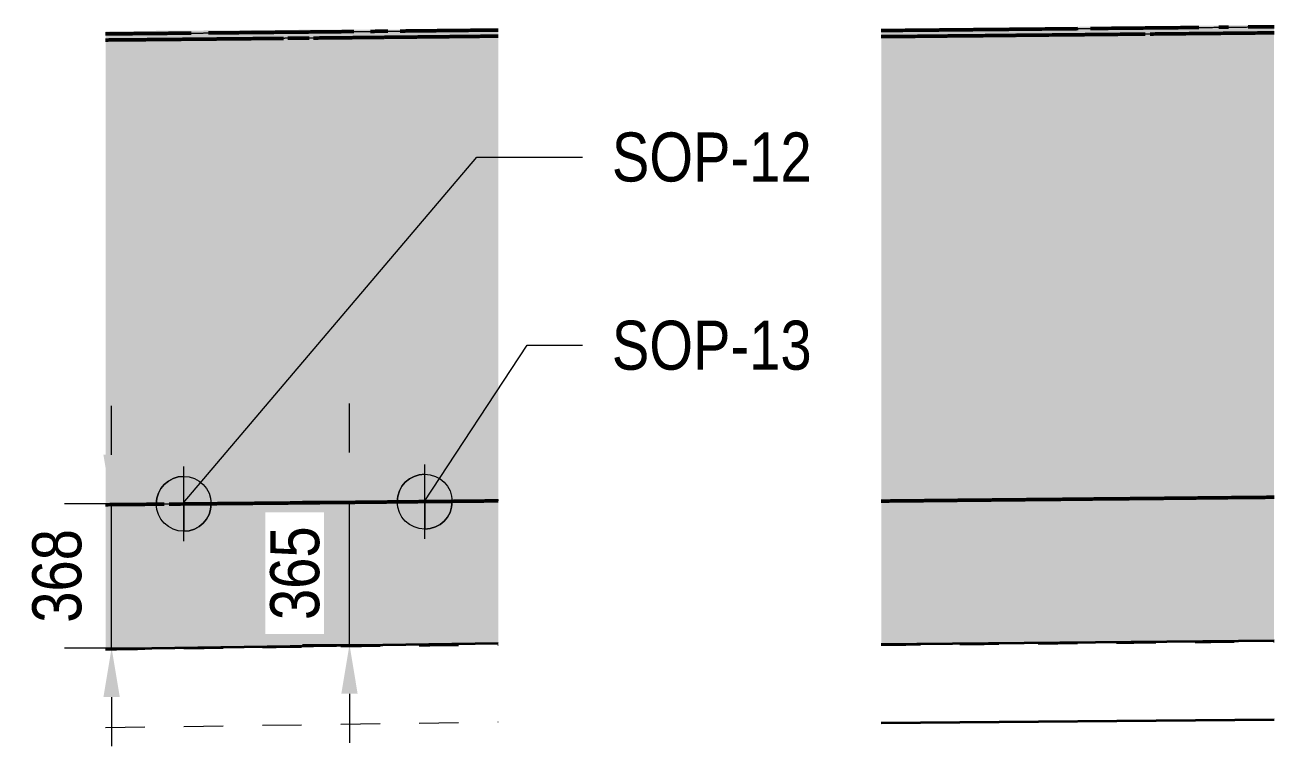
# Model space of a CAD drawing. Header units: metres. Extents: x 0 to 258, y 3 to 25.
# Drawn here: x 34.713 to 37.898, y 21.409 to 23.248 of the extents above; entities that cross this region are included whole.
import ezdxf

# ---------------------------------------------------------------- set-up
doc = ezdxf.new("R2010")
doc.units = ezdxf.units.M
doc.linetypes.add('JacobsDash', pattern=[0.0045, 0.003, -0.0015])
doc.layers.get('Defpoints').update_dxf_attribs({"color": 41})
for name, color, linetype, lineweight in [('A-ANNO-DIMS', 7, 'Continuous', 9), ('A-ANNO-NOTE', 7, 'Continuous', 9), ('A-FLOR', 7, 'Continuous', 50), ('A-FLOR-HDLN', 7, 'JacobsDash', 18), ('G-ANNO-TEXT', 7, 'Continuous', 9)]:
    doc.layers.add(name, color=color, linetype=linetype, lineweight=lineweight)
doc.styles.add('Arial Narrow_2', font='ARIALN.TTF', dxfattribs={"height": 0.125})
doc.dimstyles.new('Dimension_Standard_O__mm_', dxfattribs={"dimscale": 0.3048, "dimtxt": 0.127929, "dimasz": 0.410105, "dimexe": 0.393701, "dimexo": 0.246063, "dimgap": 0.246063, "dimtad": 1, "dimdec": 0, "dimlfac": 1000, "dimzin": 0, "dimdsep": 46, "dimtxsty": 'Arial Narrow_2', "dimsah": 1, "dimcen": 0.09, "dimaunit": 1, "dimadec": 4, "dimazin": 0, "dimtfac": 1, "dimtdec": 4, "dimtix": 1, "dimtmove": 0, "dimatfit": 3, "dimfxl": 1, "dimtvp": 1, "dimtfill": 1, "dimtolj": 1, "dimtzin": 0, "dimlwd": 18, "dimlwe": 18, "dimarcsym": 2})

# ---------------------------------------------------------------- blocks, each defined once
blk = doc.blocks.new('CS_SYMB_SETOUT POINT - 5mm-2022283-Section 161')
at = {"layer": 'A-ANNO-NOTE'}
h = blk.add_hatch(color=256, dxfattribs=at)
edge = h.paths.add_edge_path()
edge.add_line((-97.2259, 22.0968), (-97.2259, 22.0268))
edge.add_line((-97.2259, 22.0268), (-97.2959, 22.0268))
edge.add_arc((-97.2259, 22.0268), 0.07, 90, 180, ccw=False)
h = blk.add_hatch(color=256, dxfattribs=at)
edge = h.paths.add_edge_path()
edge.add_line((-97.2259, 21.9568), (-97.2259, 22.0268))
edge.add_line((-97.2259, 22.0268), (-97.1559, 22.0268))
edge.add_arc((-97.2259, 22.0268), 0.07, 270, 360, ccw=False)
for p, q in [((-97.2259, 21.9318), (-97.2259, 22.1218)), ((-97.2259, 22.0268), (-97.2259, 22.0968)), ((-97.3209, 22.0268), (-97.1309, 22.0268)), ((-97.2959, 22.0268), (-97.2259, 22.0268)), ((-97.1559, 22.0268), (-97.2259, 22.0268)), ((-97.2259, 22.0268), (-97.2259, 21.9568))]:
    blk.add_line(p, q, dxfattribs=at)
blk.add_circle((-97.2259, 22.0268), 0.07, dxfattribs=at)
for start, end in [(90, 180), (270, 360)]:
    blk.add_arc((-97.2259, 22.0268), 0.07, start, end, dxfattribs=at)
blk = doc.blocks.new('DIMBLOCK13-Section 161')
at = {"layer": 'A-ANNO-DIMS', "color": 0, "lineweight": 18, "transparency": 16777216}
for p, q in [((34.9342, 22.1518), (34.9342, 22.2768)), ((34.948, 22.0268), (34.8142, 22.0268)), ((34.9342, 21.659), (34.9342, 22.0268)), ((35.018, 21.659), (34.8142, 21.659)), ((34.9342, 21.534), (34.9342, 21.409))]:
    blk.add_line(p, q, dxfattribs=at)
at = {"layer": 'A-ANNO-DIMS', "color": 0, "transparency": 16777216}
for points in [[(34.9133, 22.1518), (34.955, 22.1518), (34.9342, 22.0268)], [(34.9133, 21.534), (34.955, 21.534), (34.9342, 21.659)]]:
    blk.add_solid(points, dxfattribs=at)
at = {"layer": 'Defpoints', "color": 0, "transparency": 16777216}
for p in [(34.9342, 22.0268), (35.023, 22.0268), (35.093, 21.659)]:
    blk.add_point(p, dxfattribs=at)
at = {"layer": 'A-ANNO-DIMS', "color": 0, "lineweight": 18, "transparency": 16777216, "insert": (34.7953, 21.8429), "char_height": 0.125, "width": 0.285099, "attachment_point": 5, "rotation": 90, "style": 'Arial Narrow_2', "bg_fill": 3, "box_fill_scale": 1.1, "bg_fill_color": 256, "bg_fill_true_color": 13158600, "bg_fill_transparency": 0}
blk.add_mtext('\\A1;368', dxfattribs=at)
blk = doc.blocks.new('DIMBLOCK14-Section 161')
at = {"layer": 'A-ANNO-DIMS', "color": 0, "lineweight": 18, "transparency": 16777216}
for p, q in [((35.5406, 22.1573), (35.5406, 22.2823)), ((35.5624, 22.0323), (35.4206, 22.0323)), ((35.5406, 21.6674), (35.5406, 22.0323)), ((35.6324, 21.6674), (35.4206, 21.6674)), ((35.5406, 21.5424), (35.5406, 21.4174))]:
    blk.add_line(p, q, dxfattribs=at)
at = {"layer": 'A-ANNO-DIMS', "color": 0, "transparency": 16777216}
for points in [[(35.5198, 22.1573), (35.5614, 22.1573), (35.5406, 22.0323)], [(35.5198, 21.5424), (35.5614, 21.5424), (35.5406, 21.6674)]]:
    blk.add_solid(points, dxfattribs=at)
at = {"layer": 'Defpoints', "color": 0, "transparency": 16777216}
for p in [(35.5406, 22.0323), (35.6374, 22.0323), (35.7074, 21.6674)]:
    blk.add_point(p, dxfattribs=at)
at = {"layer": 'A-ANNO-DIMS', "color": 0, "lineweight": 18, "transparency": 16777216, "insert": (35.4018, 21.8498), "char_height": 0.125, "width": 0.285099, "attachment_point": 5, "rotation": 90, "style": 'Arial Narrow_2', "bg_fill": 3, "box_fill_scale": 1.1, "bg_fill_color": 256, "bg_fill_true_color": 13158600, "bg_fill_transparency": 0}
blk.add_mtext('\\A1;365', dxfattribs=at)

msp = doc.modelspace()

# ---------------------------------------------------------------- hatches: boundary and pattern name
at = {"layer": 'A-FLOR', "lineweight": 5, "true_color": 0xc0c0c0}
h = msp.add_hatch(color=9, dxfattribs=at)
h.paths.add_polyline_path([(37.6813, 23.2416), (37.7069, 23.2421), (37.7171, 23.2465), (37.7165, 23.2465), (37.6921, 23.2462), (37.6819, 23.2418)])
h.paths.add_polyline_path([(37.6813, 23.2416), (37.6921, 23.2462), (37.6817, 23.2461), (37.6671, 23.246)])
h.paths.add_polyline_path([(36.8963, 23.2339), (37.6813, 23.2416), (37.6671, 23.246), (37.6642, 23.246), (36.8963, 23.2385), (36.8963, 23.2364)])
h.paths.add_polyline_path([(37.8317, 23.243), (37.8976, 23.2438), (37.8976, 23.2482), (37.818, 23.2473), (37.8309, 23.2433)])
h.paths.add_polyline_path([(37.7815, 23.2426), (37.8309, 23.2433), (37.8173, 23.2474), (37.8172, 23.2474), (37.7923, 23.2471), (37.7819, 23.2427)])
h.paths.add_polyline_path([(37.7815, 23.2426), (37.7923, 23.2472), (37.7856, 23.2471), (37.7674, 23.2469), (37.7724, 23.2454)])
h.paths.add_polyline_path([(37.7565, 23.2423), (37.7807, 23.2428), (37.7672, 23.2469), (37.7423, 23.2467)])
h.paths.add_polyline_path([(37.7063, 23.2418), (37.7557, 23.2426), (37.7422, 23.2467), (37.7238, 23.2465), (37.7172, 23.2465), (37.7067, 23.242)])
for points in [[(34.9186, 23.2254), (35.7522, 23.2335), (35.92, 23.2358), (35.92, 23.2359), (35.4565, 23.2359), (35.435, 23.2359), (35.4337, 23.2359), (35.4163, 23.2358), (34.9316, 23.2324), (34.9186, 23.2322), (34.9186, 23.2264)], [(34.9186, 23.2098), (35.7042, 23.2174), (35.92, 23.2197), (35.92, 23.2352), (34.9186, 23.2254), (34.9186, 23.213)], [(34.9186, 22.0245), (35.7789, 22.0329), (35.92, 22.0343), (35.92, 23.2196), (34.9186, 23.2098), (34.9186, 22.0312)], [(36.8963, 23.2184), (37.8976, 23.2281), (37.8976, 23.2437), (36.8963, 23.2337), (36.8963, 23.2184)], [(36.8963, 22.0338), (37.8976, 22.0436), (37.8976, 23.2281), (36.8963, 23.2184), (36.8963, 22.1745)], [(36.8963, 21.6683), (37.8976, 21.677), (37.8976, 22.0436), (36.8963, 22.0338), (36.8963, 21.7105)], [(34.9186, 21.6561), (35.92, 21.6704), (35.92, 22.0343), (34.9186, 22.0245), (34.9186, 21.6924)]]:
    msp.add_hatch(color=9, dxfattribs=at).paths.add_polyline_path(points)

# ---------------------------------------------------------------- linework, layer by layer
at = {"layer": 'A-FLOR', "lineweight": 35}
for p, q in [((35.92, 21.6704), (34.9186, 21.6561)), ((37.8976, 21.677), (36.8963, 21.6683)), ((36.8963, 21.4683), (37.8976, 21.477))]:
    msp.add_line(p, q, dxfattribs=at)
at = {"layer": 'A-FLOR'}
for points, knots in [([(34.9186, 23.2254), (34.9209, 23.2254), (34.9269, 23.2254), (34.9329, 23.2255), (34.9366, 23.2255)], [-0.5842314284, -0.5842314284, -0.5842314284, -0.5842314284, -0.583984375, -0.5835862794, -0.5835862794, -0.5835862794, -0.5835862794]), ([(34.9587, 23.2257), (34.9658, 23.2258), (34.9732, 23.2259), (34.9806, 23.2259), (34.9809, 23.2259)], [-0.582793178, -0.582793178, -0.582793178, -0.582793178, -0.58203125, -0.582001035, -0.582001035, -0.582001035, -0.582001035]), ([(35.0699, 23.2268), (35.0765, 23.2268), (35.0839, 23.2269), (35.0914, 23.2269), (35.0922, 23.227)], [-0.5788287453, -0.5788287453, -0.5788287453, -0.5788287453, -0.578125, -0.5780359336, -0.5780359336, -0.5780359336, -0.5780359336]), ([(35.181, 23.2278), (35.187, 23.2278), (35.1944, 23.2279), (35.2018, 23.228), (35.2032, 23.228)], [-0.5748641649, -0.5748641649, -0.5748641649, -0.5748641649, -0.57421875, -0.5740712488, -0.5740712488, -0.5740712488, -0.5740712488]), ([(35.2475, 23.2284), (35.2495, 23.2284), (35.2569, 23.2285), (35.2643, 23.2286), (35.2696, 23.2286)], [-0.5724854166, -0.5724854166, -0.5724854166, -0.5724854166, -0.572265625, -0.5716925005, -0.5716925005, -0.5716925005, -0.5716925005]), ([(35.2917, 23.2288), (35.2972, 23.2289), (35.3046, 23.229), (35.3119, 23.229), (35.3138, 23.2291)], [-0.5708995845, -0.5708995845, -0.5708995845, -0.5708995845, -0.5703125, -0.5701066684, -0.5701066684, -0.5701066684, -0.5701066684]), ([(35.3173, 23.2135), (35.3151, 23.2135), (35.3076, 23.2134), (35.3002, 23.2133), (35.295, 23.2133)], [0.5700791372, 0.5700791372, 0.5700791372, 0.5700791372, 0.5703125, 0.5708716004, 0.5708716004, 0.5708716004, 0.5708716004]), ([(35.3138, 23.2291), (35.321, 23.2291), (35.3283, 23.2292), (35.3356, 23.2293), (35.3358, 23.2293)], [-0.570106571, -0.570106571, -0.570106571, -0.570106571, -0.5693359375, -0.5693140309, -0.5693140309, -0.5693140309, -0.5693140309]), ([(35.3395, 23.2137), (35.3391, 23.2137), (35.3317, 23.2136), (35.3242, 23.2136), (35.3173, 23.2135)], [0.5692859921, 0.5692859921, 0.5692859921, 0.5692859921, 0.5693359375, 0.5700788284, 0.5700788284, 0.5700788284, 0.5700788284]), ([(35.3726, 23.214), (35.3702, 23.214), (35.3592, 23.2139), (35.3482, 23.2138), (35.3395, 23.2137)], [0.568096487, 0.568096487, 0.568096487, 0.568096487, 0.568359375, 0.569285951, 0.569285951, 0.569285951, 0.569285951]), ([(35.3578, 23.2295), (35.3592, 23.2295), (35.3652, 23.2296), (35.3724, 23.2296), (35.3781, 23.2297), (35.3794, 23.2297)], [-0.5685205361, -0.5685205361, -0.5685205361, -0.5685205361, -0.568359375, -0.5678710938, -0.5677285023, -0.5677285023, -0.5677285023, -0.5677285023]), ([(35.3794, 23.2297), (35.3825, 23.2297), (35.3896, 23.2298), (35.3968, 23.2299), (35.4008, 23.2299)], [-0.5677279201, -0.5677279201, -0.5677279201, -0.5677279201, -0.5673828125, -0.566935004, -0.566935004, -0.566935004, -0.566935004]), ([(35.4052, 23.2144), (35.4008, 23.2143), (35.3936, 23.2142), (35.3864, 23.2142), (35.3835, 23.2141)], [0.5669076305, 0.5669076305, 0.5669076305, 0.5669076305, 0.5673828125, 0.5677001963, 0.5677001963, 0.5677001963, 0.5677001963]), ([(35.4008, 23.2299), (35.4056, 23.23), (35.4192, 23.2301), (35.4335, 23.2302), (35.4432, 23.2303), (35.444, 23.2303)], [-0.566934785, -0.566934785, -0.566934785, -0.566934785, -0.56640625, -0.565429688, -0.565349227, -0.565349227, -0.565349227, -0.565349227]), ([(35.4269, 23.2146), (35.4242, 23.2145), (35.417, 23.2145), (35.4097, 23.2144), (35.4052, 23.2144)], [0.5661146103, 0.5661146103, 0.5661146103, 0.5661146103, 0.56640625, 0.5669073189, 0.5669073189, 0.5669073189, 0.5669073189]), ([(35.4658, 23.2306), (35.4668, 23.2306), (35.4741, 23.2306), (35.4814, 23.2307), (35.4876, 23.2308)], [-0.5645562557, -0.5645562557, -0.5645562557, -0.5645562557, -0.564453125, -0.5637633815, -0.5637633815, -0.5637633815, -0.5637633815]), ([(35.4929, 23.2152), (35.4863, 23.2152), (35.4789, 23.2151), (35.4716, 23.215), (35.4709, 23.215)], [0.5637358095, 0.5637358095, 0.5637358095, 0.5637358095, 0.564453125, 0.5645284627, 0.5645284627, 0.5645284627, 0.5645284627]), ([(35.4876, 23.2308), (35.4903, 23.2308), (35.4973, 23.2309), (35.5045, 23.2309), (35.509, 23.231), (35.5092, 23.231)], [-0.5637633396, -0.5637633396, -0.5637633396, -0.5637633396, -0.5634765625, -0.5629882812, -0.5629708387, -0.5629708387, -0.5629708387, -0.5629708387]), ([(35.5146, 23.2155), (35.5142, 23.2154), (35.5094, 23.2154), (35.5021, 23.2153), (35.4952, 23.2153), (35.4929, 23.2152)], [0.5629433092, 0.5629433092, 0.5629433092, 0.5629433092, 0.5629882812, 0.5634765625, 0.5637358018, 0.5637358018, 0.5637358018, 0.5637358018]), ([(35.5092, 23.231), (35.5134, 23.231), (35.5205, 23.2311), (35.5275, 23.2312), (35.5303, 23.2312)], [-0.5629704236, -0.5629704236, -0.5629704236, -0.5629704236, -0.5625, -0.5621779243, -0.5621779243, -0.5621779243, -0.5621779243]), ([(35.536, 23.2157), (35.5329, 23.2156), (35.5258, 23.2156), (35.5186, 23.2155), (35.5146, 23.2155)], [0.5621502945, 0.5621502945, 0.5621502945, 0.5621502945, 0.5625, 0.5629429321, 0.5629429321, 0.5629429321, 0.5629429321]), ([(35.5304, 23.2312), (35.5318, 23.2312), (35.5376, 23.2313), (35.5447, 23.2314), (35.5502, 23.2314), (35.5515, 23.2314)], [-0.5621775075, -0.5621775075, -0.5621775075, -0.5621775075, -0.5620117188, -0.5615234375, -0.5613845914, -0.5613845914, -0.5613845914, -0.5613845914]), ([(35.5574, 23.2159), (35.5559, 23.2159), (35.55, 23.2158), (35.5429, 23.2157), (35.5373, 23.2157), (35.536, 23.2157)], [0.5613576257, 0.5613576257, 0.5613576257, 0.5613576257, 0.5615234375, 0.5620117188, 0.5621500547, 0.5621500547, 0.5621500547, 0.5621500547]), ([(35.579, 23.2161), (35.5747, 23.2161), (35.5674, 23.216), (35.5603, 23.2159), (35.5574, 23.2159)], [0.5605643063, 0.5605643063, 0.5605643063, 0.5605643063, 0.5610351562, 0.5613571773, 0.5613571773, 0.5613571773, 0.5613571773]), ([(35.6003, 23.2163), (35.5977, 23.2163), (35.5908, 23.2162), (35.5837, 23.2162), (35.5791, 23.2161), (35.579, 23.2161)], [0.5597714226, 0.5597714226, 0.5597714226, 0.5597714226, 0.5600585938, 0.560546875, 0.5605643, 0.5605643, 0.5605643, 0.5605643]), ([(35.5939, 23.2319), (35.596, 23.2319), (35.6023, 23.2319), (35.6096, 23.232), (35.6149, 23.2321), (35.6156, 23.2321)], [-0.5597987592, -0.5597987592, -0.5597987592, -0.5597987592, -0.5595703125, -0.5590820312, -0.5590058431, -0.5590058431, -0.5590058431, -0.5590058431]), ([(35.6222, 23.2165), (35.6212, 23.2165), (35.6156, 23.2165), (35.6083, 23.2164), (35.6021, 23.2163), (35.6003, 23.2163)], [0.5589785452, 0.5589785452, 0.5589785452, 0.5589785452, 0.5590820312, 0.5595703125, 0.5597711586, 0.5597711586, 0.5597711586, 0.5597711586]), ([(35.6156, 23.2321), (35.6195, 23.2321), (35.6271, 23.2322), (35.635, 23.2323), (35.6387, 23.2323)], [-0.5590056203, -0.5590056203, -0.5590056203, -0.5590056203, -0.55859375, -0.558212927, -0.558212927, -0.558212927, -0.558212927]), ([(35.6454, 23.2168), (35.6414, 23.2167), (35.6335, 23.2167), (35.6259, 23.2166), (35.6222, 23.2165)], [0.558186024, 0.558186024, 0.558186024, 0.558186024, 0.55859375, 0.5589783864, 0.5589783864, 0.5589783864, 0.5589783864]), ([(35.6678, 23.217), (35.6658, 23.217), (35.6593, 23.2169), (35.6517, 23.2169), (35.6462, 23.2168), (35.6454, 23.2168)], [0.557393177, 0.557393177, 0.557393177, 0.557393177, 0.5576171875, 0.5581054688, 0.5581856679, 0.5581856679, 0.5581856679, 0.5581856679]), ([(35.6888, 23.2172), (35.6885, 23.2172), (35.6859, 23.2172), (35.6812, 23.2172), (35.6748, 23.2171), (35.6703, 23.217), (35.668, 23.217), (35.6678, 23.217)], [0.5565999131, 0.5565999131, 0.5565999131, 0.5565999131, 0.556640625, 0.5568847656, 0.5571289062, 0.5573730469, 0.5573927905, 0.5573927905, 0.5573927905, 0.5573927905]), ([(35.6696, 23.2326), (35.6715, 23.2327), (35.6754, 23.2327), (35.6838, 23.2328), (35.6949, 23.2329), (35.7091, 23.233), (35.7237, 23.2332), (35.7381, 23.2333), (35.7477, 23.2334), (35.7522, 23.2335)], [-0.557095329, -0.557095329, -0.557095329, -0.557095329, -0.556884766, -0.556640625, -0.556152344, -0.555664062, -0.555175781, -0.5546875, -0.554248347, -0.554248347, -0.554248347, -0.554248347]), ([(35.7347, 23.2177), (35.7331, 23.2177), (35.7265, 23.2176), (35.7152, 23.2175), (35.7015, 23.2174), (35.6929, 23.2173), (35.6888, 23.2172)], [0.555014158, 0.555014158, 0.555014158, 0.555014158, 0.555175781, 0.555664062, 0.556152344, 0.556599369, 0.556599369, 0.556599369, 0.556599369]), ([(35.8791, 23.2192), (35.8739, 23.2192), (35.859, 23.219), (35.8393, 23.2188), (35.8198, 23.2186), (35.8051, 23.2184), (35.7902, 23.2183), (35.7699, 23.2181), (35.7514, 23.2179), (35.7381, 23.2177), (35.7347, 23.2177)], [0.550256894, 0.550256894, 0.550256894, 0.550256894, 0.55078125, 0.551757812, 0.552246094, 0.552734375, 0.553222656, 0.553710938, 0.5546875, 0.555014052, 0.555014052, 0.555014052, 0.555014052]), ([(35.7522, 23.2335), (35.7578, 23.2336), (35.7684, 23.2337), (35.7841, 23.2338), (35.7991, 23.234), (35.8126, 23.2341), (35.8212, 23.2342), (35.825, 23.2342)], [-0.554248316, -0.554248316, -0.554248316, -0.554248316, -0.553710938, -0.553222656, -0.552734375, -0.552246094, -0.551869598, -0.551869598, -0.551869598, -0.551869598]), ([(35.825, 23.2342), (35.8261, 23.2343), (35.8369, 23.2344), (35.8574, 23.2346), (35.8866, 23.2349), (35.9072, 23.2351), (35.9185, 23.2352), (35.92, 23.2352)], [-0.551869366, -0.551869366, -0.551869366, -0.551869366, -0.551757812, -0.55078125, -0.549804688, -0.548828125, -0.548677416, -0.548677416, -0.548677416, -0.548677416]), ([(35.9199, 23.2196), (35.9108, 23.2195), (35.8973, 23.2194), (35.8836, 23.2193), (35.8791, 23.2192)], [0.548881784, 0.548881784, 0.548881784, 0.548881784, 0.549804688, 0.550256752, 0.550256752, 0.550256752, 0.550256752]), ([(36.9547, 23.2189), (36.9483, 23.2189), (36.9368, 23.2188), (36.92, 23.2186), (36.907, 23.2185), (36.8991, 23.2184), (36.8963, 23.2184)], [0.551150001, 0.551150001, 0.551150001, 0.551150001, 0.551757812, 0.552246094, 0.552734375, 0.55298671, 0.55298671, 0.55298671, 0.55298671]), ([(36.9041, 23.234), (36.9093, 23.234), (36.9197, 23.2341), (36.9403, 23.2343), (36.9659, 23.2346), (36.9969, 23.2349), (37.0223, 23.2351), (37.0416, 23.2353), (37.0507, 23.2354), (37.0546, 23.2354)], [-0.552734375, -0.552734375, -0.552734375, -0.552734375, -0.552246094, -0.551757812, -0.55078125, -0.549804688, -0.548828125, -0.548339844, -0.547978065, -0.547978065, -0.547978065, -0.547978065]), ([(37.1085, 23.2204), (37.1031, 23.2204), (37.092, 23.2203), (37.0753, 23.2201), (37.059, 23.22), (37.0433, 23.2198), (37.0226, 23.2196), (36.9972, 23.2193), (36.9727, 23.2191), (36.9586, 23.219), (36.9547, 23.2189)], [0.546391843, 0.546391843, 0.546391843, 0.546391843, 0.546875, 0.547363281, 0.547851562, 0.548339844, 0.548828125, 0.549804688, 0.55078125, 0.551149881, 0.551149881, 0.551149881, 0.551149881]), ([(37.0546, 23.2354), (37.056, 23.2355), (37.0627, 23.2355), (37.075, 23.2356), (37.0973, 23.2359), (37.1195, 23.2361), (37.1403, 23.2363), (37.1511, 23.2364), (37.157, 23.2364), (37.1581, 23.2365)], [-0.547977795, -0.547977795, -0.547977795, -0.547977795, -0.547851562, -0.547363281, -0.546875, -0.545898438, -0.545410156, -0.544921875, -0.544805819, -0.544805819, -0.544805819, -0.544805819]), ([(37.2033, 23.2214), (37.201, 23.2213), (37.1941, 23.2213), (37.1783, 23.2211), (37.16, 23.2209), (37.1406, 23.2207), (37.125, 23.2206), (37.1141, 23.2205), (37.1085, 23.2204)], [0.543220003, 0.543220003, 0.543220003, 0.543220003, 0.543457031, 0.543945312, 0.544921875, 0.545410156, 0.545898438, 0.546391753, 0.546391753, 0.546391753, 0.546391753]), ([(37.1581, 23.2365), (37.1664, 23.2365), (37.179, 23.2367), (37.1961, 23.2368), (37.2078, 23.2369), (37.2172, 23.237), (37.2264, 23.2371), (37.2366, 23.2372), (37.2446, 23.2373), (37.248, 23.2373)], [-0.54480571, -0.54480571, -0.54480571, -0.54480571, -0.543945312, -0.543457031, -0.54296875, -0.542724609, -0.542480469, -0.541992188, -0.541633624, -0.541633624, -0.541633624, -0.541633624]), ([(37.2483, 23.2218), (37.2449, 23.2218), (37.2369, 23.2217), (37.2267, 23.2216), (37.2175, 23.2215), (37.2104, 23.2214), (37.2057, 23.2214), (37.2033, 23.2214)], [0.541633838, 0.541633838, 0.541633838, 0.541633838, 0.541992188, 0.542480469, 0.542724609, 0.54296875, 0.543219667, 0.543219667, 0.543219667, 0.543219667]), ([(37.248, 23.2373), (37.2539, 23.2374), (37.2646, 23.2375), (37.2809, 23.2377), (37.2916, 23.2378), (37.297, 23.2378)], [-0.541633504, -0.541633504, -0.541633504, -0.541633504, -0.541015625, -0.540527344, -0.540047658, -0.540047658, -0.540047658, -0.540047658]), ([(37.4304, 23.2236), (37.4299, 23.2236), (37.4242, 23.2235), (37.4134, 23.2234), (37.3979, 23.2233), (37.3822, 23.2231), (37.3662, 23.223), (37.3494, 23.2228), (37.3263, 23.2226), (37.3029, 23.2223), (37.2813, 23.2221), (37.2649, 23.222), (37.2542, 23.2219), (37.2483, 23.2218)], [0.536082474, 0.536082474, 0.536082474, 0.536082474, 0.536132812, 0.536621094, 0.537109375, 0.537597656, 0.538085938, 0.538574219, 0.5390625, 0.540039062, 0.540527344, 0.541015625, 0.541633624, 0.541633624, 0.541633624, 0.541633624]), ([(37.297, 23.2378), (37.2971, 23.2378), (37.3083, 23.2379), (37.3259, 23.2381), (37.3491, 23.2383), (37.3658, 23.2385), (37.3816, 23.2386), (37.3919, 23.2387), (37.397, 23.2388)], [-0.540047581, -0.540047581, -0.540047581, -0.540047581, -0.540039062, -0.5390625, -0.538574219, -0.538085938, -0.537597656, -0.5371261, -0.5371261, -0.5371261, -0.5371261]), ([(37.5689, 23.2249), (37.5636, 23.2249), (37.5479, 23.2247), (37.522, 23.2245), (37.491, 23.2242), (37.4605, 23.2239), (37.4402, 23.2237), (37.4304, 23.2236)], [0.531720929, 0.531720929, 0.531720929, 0.531720929, 0.532226562, 0.533203125, 0.534179688, 0.53515625, 0.536082391, 0.536082391, 0.536082391, 0.536082391]), ([(37.4553, 23.2394), (37.4568, 23.2394), (37.4685, 23.2395), (37.4854, 23.2397), (37.5007, 23.2398), (37.5058, 23.2399)], [-0.535289453, -0.535289453, -0.535289453, -0.535289453, -0.53515625, -0.534179688, -0.53370341, -0.53370341, -0.53370341, -0.53370341]), ([(37.5058, 23.2399), (37.5111, 23.2399), (37.5267, 23.2401), (37.5434, 23.2402), (37.5549, 23.2403), (37.556, 23.2403)], [-0.533703226, -0.533703226, -0.533703226, -0.533703226, -0.533203125, -0.532226562, -0.532117605, -0.532117605, -0.532117605, -0.532117605]), ([(37.556, 23.2403), (37.5652, 23.2404), (37.5902, 23.2407), (37.6153, 23.2409), (37.6312, 23.2411)], [-0.532117367, -0.532117367, -0.532117367, -0.532117367, -0.53125, -0.529738586, -0.529738586, -0.529738586, -0.529738586]), ([(37.6065, 23.2253), (37.5989, 23.2252), (37.5906, 23.2251), (37.5822, 23.2251), (37.5814, 23.2251)], [0.5305315644, 0.5305315644, 0.5305315644, 0.5305315644, 0.53125, 0.5313243458, 0.5313243458, 0.5313243458, 0.5313243458]), ([(37.6816, 23.226), (37.6696, 23.2259), (37.6445, 23.2257), (37.6195, 23.2254), (37.6065, 23.2253)], [0.528152376, 0.528152376, 0.528152376, 0.528152376, 0.529296875, 0.530531324, 0.530531324, 0.530531324, 0.530531324]), ([(37.6312, 23.2411), (37.6358, 23.2411), (37.6609, 23.2414), (37.6859, 23.2416), (37.7063, 23.2418)], [-0.529738303, -0.529738303, -0.529738303, -0.529738303, -0.529296875, -0.527359239, -0.527359239, -0.527359239, -0.527359239]), ([(37.832, 23.2275), (37.8315, 23.2275), (37.8105, 23.2273), (37.7689, 23.2269), (37.7192, 23.2264), (37.6901, 23.2261), (37.6816, 23.226)], [0.523394132, 0.523394132, 0.523394132, 0.523394132, 0.5234375, 0.525390625, 0.52734375, 0.52815226, 0.52815226, 0.52815226, 0.52815226]), ([(37.7565, 23.2423), (37.7605, 23.2423), (37.7688, 23.2424), (37.7772, 23.2425), (37.7815, 23.2426)], [-0.5257731959, -0.5257731959, -0.5257731959, -0.5257731959, -0.525390625, -0.5249801745, -0.5249801745, -0.5249801745, -0.5249801745]), ([(34.9362, 23.2099), (34.9322, 23.2099), (34.9264, 23.2098), (34.9205, 23.2098), (34.9186, 23.2098)], [0.5835577437, 0.5835577437, 0.5835577437, 0.5835577437, 0.583984375, 0.5841838446, 0.5841838446, 0.5841838446, 0.5841838446]), ([(34.981, 23.2103), (34.9804, 23.2103), (34.973, 23.2103), (34.9655, 23.2102), (34.9586, 23.2101)], [0.5819723411, 0.5819723411, 0.5819723411, 0.5819723411, 0.58203125, 0.5827647655, 0.5827647655, 0.5827647655, 0.5827647655]), ([(35.0934, 23.2114), (35.0923, 23.2114), (35.0848, 23.2113), (35.0773, 23.2112), (35.0709, 23.2112)], [0.5780076021, 0.5780076021, 0.5780076021, 0.5780076021, 0.578125, 0.5788002328, 0.5788002328, 0.5788002328, 0.5788002328]), ([(35.1607, 23.212), (35.1556, 23.212), (35.1482, 23.2119), (35.1407, 23.2118), (35.1383, 23.2118)], [0.5756293448, 0.5756293448, 0.5756293448, 0.5756293448, 0.576171875, 0.5764216667, 0.5764216667, 0.5764216667, 0.5764216667]), ([(35.2055, 23.2124), (35.2039, 23.2124), (35.1964, 23.2123), (35.1889, 23.2123), (35.1831, 23.2122)], [0.5740432152, 0.5740432152, 0.5740432152, 0.5740432152, 0.57421875, 0.5748360926, 0.5748360926, 0.5748360926, 0.5748360926]), ([(35.2726, 23.2131), (35.267, 23.213), (35.2595, 23.2129), (35.2521, 23.2129), (35.2503, 23.2129)], [0.5716645831, 0.5716645831, 0.5716645831, 0.5716645831, 0.572265625, 0.5724574605, 0.5724574605, 0.5724574605, 0.5724574605]), ([(37.0626, 22.0354), (37.0621, 22.0354), (37.0583, 22.0353), (37.0479, 22.0352), (37.0318, 22.0351), (37.0125, 22.0349), (36.9932, 22.0347), (36.9765, 22.0345), (36.9662, 22.0344), (36.9625, 22.0344)], [0.548168896, 0.548168896, 0.548168896, 0.548168896, 0.548218673, 0.548525799, 0.549140049, 0.5497543, 0.55036855, 0.550982801, 0.551341788, 0.551341788, 0.551341788, 0.551341788]), ([(37.3605, 22.0383), (37.3599, 22.0383), (37.3522, 22.0382), (37.3369, 22.0381), (37.3151, 22.0379), (37.2946, 22.0377), (37.2759, 22.0375), (37.2582, 22.0373), (37.2439, 22.0372), (37.2323, 22.0371), (37.2235, 22.037), (37.2147, 22.0369), (37.2032, 22.0368), (37.1889, 22.0366), (37.1715, 22.0365), (37.1532, 22.0363), (37.1333, 22.0361), (37.1124, 22.0359), (37.0948, 22.0357), (37.081, 22.0356), (37.0714, 22.0355), (37.0654, 22.0354), (37.0626, 22.0354)], [0.538649138, 0.538649138, 0.538649138, 0.538649138, 0.538697789, 0.539312039, 0.53992629, 0.540540541, 0.541154791, 0.541769042, 0.542383292, 0.542690418, 0.542997543, 0.543304668, 0.543611794, 0.544226044, 0.544840295, 0.545454545, 0.546068796, 0.546683047, 0.547297297, 0.547604423, 0.547911548, 0.548168681, 0.548168681, 0.548168681, 0.548168681]), ([(37.5894, 22.0405), (37.5848, 22.0405), (37.5673, 22.0403), (37.5369, 22.04), (37.5044, 22.0397), (37.4783, 22.0395), (37.4587, 22.0393), (37.4392, 22.0391), (37.4198, 22.0389), (37.4034, 22.0387), (37.3901, 22.0386), (37.38, 22.0385), (37.3701, 22.0384), (37.3635, 22.0383), (37.3605, 22.0383)], [0.531509599, 0.531509599, 0.531509599, 0.531509599, 0.531941032, 0.533169533, 0.534398034, 0.535012285, 0.535626536, 0.536240786, 0.536855037, 0.537469287, 0.537776413, 0.538083538, 0.538390663, 0.53864911, 0.53864911, 0.53864911, 0.53864911]), ([(37.6646, 22.0413), (37.6608, 22.0412), (37.6442, 22.0411), (37.6191, 22.0408), (37.5978, 22.0406), (37.5894, 22.0405)], [0.529129797, 0.529129797, 0.529129797, 0.529129797, 0.529484029, 0.530712531, 0.531509431, 0.531509431, 0.531509431, 0.531509431]), ([(37.7397, 22.042), (37.7239, 22.0419), (37.6988, 22.0416), (37.6738, 22.0414), (37.6646, 22.0413)], [0.52674989, 0.52674989, 0.52674989, 0.52674989, 0.528255528, 0.529129538, 0.529129538, 0.529129538, 0.529129538]), ([(37.8902, 22.0435), (37.876, 22.0433), (37.8358, 22.043), (37.7857, 22.0425), (37.7498, 22.0421), (37.7398, 22.042)], [0.521990098, 0.521990098, 0.521990098, 0.521990098, 0.523341523, 0.525798526, 0.526749645, 0.526749645, 0.526749645, 0.526749645]), ([(34.9927, 22.0252), (34.9857, 22.0251), (34.9773, 22.0251), (34.969, 22.025), (34.9676, 22.025)], [0.5816441055, 0.5816441055, 0.5816441055, 0.5816441055, 0.5823095823, 0.5824376172, 0.5824376172, 0.5824376172, 0.5824376172]), ([(35.068, 22.0259), (35.0618, 22.0258), (35.0534, 22.0258), (35.045, 22.0257), (35.0429, 22.0257)], [0.5792635702, 0.5792635702, 0.5792635702, 0.5792635702, 0.5798525799, 0.5800568272, 0.5800568272, 0.5800568272, 0.5800568272]), ([(35.1433, 22.0266), (35.1379, 22.0265), (35.1212, 22.0264), (35.1045, 22.0262), (35.0931, 22.0261)], [0.576883035, 0.576883035, 0.576883035, 0.576883035, 0.577395577, 0.578469749, 0.578469749, 0.578469749, 0.578469749]), ([(35.2434, 22.0275), (35.2305, 22.0274), (35.2139, 22.0273), (35.1972, 22.0271), (35.1934, 22.0271)], [0.573709089, 0.573709089, 0.573709089, 0.573709089, 0.574938575, 0.575295774, 0.575295774, 0.575295774, 0.575295774]), ([(35.2934, 22.028), (35.2897, 22.028), (35.273, 22.0278), (35.2563, 22.0277), (35.2435, 22.0275)], [0.572121986, 0.572121986, 0.572121986, 0.572121986, 0.572481572, 0.573708988, 0.573708988, 0.573708988, 0.573708988]), ([(35.3433, 22.0285), (35.3358, 22.0284), (35.3275, 22.0284), (35.3192, 22.0283), (35.3184, 22.0283)], [0.5705349411, 0.5705349411, 0.5705349411, 0.5705349411, 0.5712530713, 0.5713284528, 0.5713284528, 0.5713284528, 0.5713284528]), ([(35.3682, 22.0287), (35.3652, 22.0287), (35.357, 22.0286), (35.3487, 22.0286), (35.3433, 22.0285)], [0.5697414294, 0.5697414294, 0.5697414294, 0.5697414294, 0.57002457, 0.5705348759, 0.5705348759, 0.5705348759, 0.5705348759]), ([(35.4177, 22.0292), (35.4111, 22.0292), (35.3946, 22.029), (35.3781, 22.0288), (35.3682, 22.0287)], [0.568154406, 0.568154406, 0.568154406, 0.568154406, 0.568796069, 0.569741256, 0.569741256, 0.569741256, 0.569741256]), ([(35.4912, 22.03), (35.4854, 22.0299), (35.4671, 22.0297), (35.4426, 22.0295), (35.4238, 22.0293), (35.4177, 22.0292)], [0.565773871, 0.565773871, 0.565773871, 0.565773871, 0.566339066, 0.567567568, 0.568154267, 0.568154267, 0.568154267, 0.568154267]), ([(35.5646, 22.0307), (35.5596, 22.0306), (35.5419, 22.0305), (35.5174, 22.0302), (35.498, 22.03), (35.4912, 22.03)], [0.563393335, 0.563393335, 0.563393335, 0.563393335, 0.563882064, 0.565110565, 0.565773636, 0.565773636, 0.565773636, 0.565773636]), ([(35.589, 22.0309), (35.5885, 22.0309), (35.5804, 22.0308), (35.5722, 22.0308), (35.5646, 22.0307)], [0.5625998237, 0.5625998237, 0.5625998237, 0.5625998237, 0.5626535627, 0.5633933216, 0.5633933216, 0.5633933216, 0.5633933216]), ([(35.6611, 22.0317), (35.6551, 22.0316), (35.643, 22.0315), (35.619, 22.0312), (35.601, 22.0311), (35.589, 22.0309)], [0.560219412, 0.560219412, 0.560219412, 0.560219412, 0.560810811, 0.561425061, 0.562599331, 0.562599331, 0.562599331, 0.562599331]), ([(35.6854, 22.0319), (35.6838, 22.0319), (35.6759, 22.0318), (35.6678, 22.0317), (35.6614, 22.0317), (35.6611, 22.0317)], [0.5594257767, 0.5594257767, 0.5594257767, 0.5594257767, 0.5595823096, 0.5601965602, 0.5602192885, 0.5602192885, 0.5602192885, 0.5602192885]), ([(35.7566, 22.0327), (35.7559, 22.0326), (35.7493, 22.0326), (35.7368, 22.0324), (35.7183, 22.0323), (35.7011, 22.0321), (35.6901, 22.032), (35.6854, 22.0319)], [0.557045242, 0.557045242, 0.557045242, 0.557045242, 0.557125307, 0.557739558, 0.558353808, 0.558968059, 0.559425732, 0.559425732, 0.559425732, 0.559425732]), ([(35.7789, 22.0329), (35.7765, 22.0329), (35.7691, 22.0328), (35.7617, 22.0327), (35.7566, 22.0327)], [0.5562518739, 0.5562518739, 0.5562518739, 0.5562518739, 0.5565110565, 0.5570447891, 0.5570447891, 0.5570447891, 0.5570447891]), ([(35.85, 22.0336), (35.8481, 22.0336), (35.8334, 22.0334), (35.8125, 22.0332), (35.7913, 22.033), (35.7822, 22.0329), (35.7789, 22.0329)], [0.553871195, 0.553871195, 0.553871195, 0.553871195, 0.554054054, 0.555282555, 0.555896806, 0.55625173, 0.55625173, 0.55625173, 0.55625173]), ([(35.8986, 22.0341), (35.8932, 22.0341), (35.8816, 22.0339), (35.8653, 22.0338), (35.8545, 22.0337), (35.85, 22.0336)], [0.552284171, 0.552284171, 0.552284171, 0.552284171, 0.552825553, 0.553439803, 0.553870872, 0.553870872, 0.553870872, 0.553870872]), ([(35.92, 22.0343), (35.9197, 22.0343), (35.9133, 22.0343), (35.9062, 22.0342), (35.8994, 22.0341), (35.8986, 22.0341)], [0.5515698705, 0.5515698705, 0.5515698705, 0.5515698705, 0.5515970516, 0.5522113022, 0.5522837847, 0.5522837847, 0.5522837847, 0.5522837847]), ([(36.9625, 22.0344), (36.9598, 22.0344), (36.9506, 22.0343), (36.935, 22.0341), (36.9157, 22.034), (36.9027, 22.0338), (36.8963, 22.0338)], [0.551341872, 0.551341872, 0.551341872, 0.551341872, 0.551597052, 0.552211302, 0.552825553, 0.553410672, 0.553410672, 0.553410672, 0.553410672])]:
    msp.add_open_spline(points, degree=3, knots=knots, dxfattribs=at)
for points in [[(34.9366, 23.2255), (34.944, 23.2256), (34.9513, 23.2257), (34.9587, 23.2257)], [(34.9809, 23.2259), (34.9883, 23.226), (34.9957, 23.2261), (35.0031, 23.2261)], [(35.0031, 23.2261), (35.0106, 23.2262), (35.018, 23.2263), (35.0254, 23.2263)], [(35.0254, 23.2263), (35.0402, 23.2265), (35.0551, 23.2266), (35.0699, 23.2268)], [(35.0922, 23.227), (35.0996, 23.227), (35.107, 23.2271), (35.1144, 23.2272)], [(35.1145, 23.2272), (35.1219, 23.2272), (35.1293, 23.2273), (35.1367, 23.2274)], [(35.2032, 23.228), (35.2106, 23.2281), (35.2179, 23.2281), (35.2253, 23.2282)], [(35.2253, 23.2282), (35.2327, 23.2283), (35.2401, 23.2284), (35.2475, 23.2284)], [(35.2696, 23.2286), (35.277, 23.2287), (35.2844, 23.2288), (35.2917, 23.2288)], [(35.295, 23.2133), (35.2875, 23.2132), (35.2801, 23.2131), (35.2726, 23.2131)], [(35.3359, 23.2293), (35.3432, 23.2293), (35.3505, 23.2294), (35.3578, 23.2295)], [(35.4378, 23.2147), (35.4342, 23.2146), (35.4305, 23.2146), (35.4269, 23.2146)], [(35.444, 23.2303), (35.4512, 23.2304), (35.4585, 23.2305), (35.4658, 23.2306)], [(35.4709, 23.215), (35.4635, 23.2149), (35.4561, 23.2149), (35.4488, 23.2148)], [(36.8963, 23.2339), (36.8989, 23.2339), (36.9015, 23.234), (36.9041, 23.234)], [(37.4301, 23.2391), (37.4385, 23.2392), (37.4469, 23.2393), (37.4553, 23.2394)], [(37.8317, 23.243), (37.84, 23.2431), (37.8484, 23.2432), (37.8567, 23.2433)], [(37.8976, 23.2281), (37.8757, 23.2279), (37.8539, 23.2277), (37.832, 23.2275)], [(37.8567, 23.2433), (37.8651, 23.2434), (37.8734, 23.2435), (37.8818, 23.2435)], [(37.8818, 23.2435), (37.8871, 23.2436), (37.8923, 23.2436), (37.8976, 23.2437)], [(34.9586, 23.2101), (34.9511, 23.2101), (34.9437, 23.21), (34.9363, 23.2099)], [(35.0035, 23.2105), (34.996, 23.2105), (34.9885, 23.2104), (34.981, 23.2103)], [(35.026, 23.2107), (35.0185, 23.2107), (35.011, 23.2106), (35.0035, 23.2105)], [(35.0709, 23.2112), (35.0559, 23.211), (35.0409, 23.2109), (35.026, 23.2107)], [(35.1159, 23.2116), (35.1084, 23.2115), (35.1009, 23.2114), (35.0934, 23.2114)], [(35.1383, 23.2118), (35.1309, 23.2117), (35.1234, 23.2117), (35.1159, 23.2116)], [(35.1831, 23.2122), (35.1757, 23.2121), (35.1682, 23.2121), (35.1607, 23.212)], [(35.2279, 23.2126), (35.2204, 23.2126), (35.213, 23.2125), (35.2055, 23.2124)], [(35.2503, 23.2129), (35.2428, 23.2128), (35.2354, 23.2127), (35.2279, 23.2126)], [(37.8976, 22.0436), (37.8951, 22.0435), (37.8927, 22.0435), (37.8902, 22.0435)], [(34.9426, 22.0248), (34.9346, 22.0247), (34.9266, 22.0246), (34.9186, 22.0245)], [(34.9676, 22.025), (34.9593, 22.0249), (34.9509, 22.0248), (34.9426, 22.0248)], [(35.0429, 22.0257), (35.0261, 22.0255), (35.0094, 22.0254), (34.9927, 22.0252)], [(35.0931, 22.0261), (35.0889, 22.0261), (35.0847, 22.0261), (35.0806, 22.026)], [(35.1934, 22.0271), (35.1767, 22.0269), (35.16, 22.0268), (35.1433, 22.0266)], [(35.3184, 22.0283), (35.3101, 22.0282), (35.3018, 22.0281), (35.2934, 22.028)]]:
    msp.add_open_spline(points, degree=3, dxfattribs=at)
at = {"layer": 'A-FLOR-HDLN'}
msp.add_line((34.9186, 21.4561), (35.92, 21.4704), dxfattribs=at)
for points, knots in [([(35.1367, 23.2274), (35.1393, 23.2274), (35.1541, 23.2275), (35.1688, 23.2277), (35.181, 23.2278)], [-0.576449997, -0.576449997, -0.576449997, -0.576449997, -0.576171875, -0.574864165, -0.574864165, -0.574864165, -0.574864165]), ([(35.3835, 23.2141), (35.3819, 23.2141), (35.3783, 23.2141), (35.3747, 23.2141), (35.3727, 23.214)], [0.5677001963, 0.5677001963, 0.5677001963, 0.5677001963, 0.5678710938, 0.5680947154, 0.5680947154, 0.5680947154, 0.5680947154]), ([(35.4488, 23.2148), (35.4478, 23.2148), (35.4441, 23.2147), (35.4405, 23.2147), (35.4379, 23.2147)], [0.5653215642, 0.5653215642, 0.5653215642, 0.5653215642, 0.5654296875, 0.5657157195, 0.5657157195, 0.5657157195, 0.5657157195]), ([(35.5515, 23.2314), (35.5546, 23.2315), (35.5621, 23.2315), (35.5742, 23.2317), (35.5849, 23.2318), (35.5915, 23.2318), (35.5938, 23.2319), (35.5939, 23.2319)], [-0.561384591, -0.561384591, -0.561384591, -0.561384591, -0.561035156, -0.560546875, -0.560058594, -0.559814453, -0.559798759, -0.559798759, -0.559798759, -0.559798759]), ([(35.6387, 23.2323), (35.6397, 23.2323), (35.6456, 23.2324), (35.6535, 23.2325), (35.6624, 23.2326), (35.6669, 23.2326), (35.6693, 23.2326), (35.6696, 23.2326)], [-0.558212927, -0.558212927, -0.558212927, -0.558212927, -0.558105469, -0.557617188, -0.557373047, -0.557128906, -0.557097105, -0.557097105, -0.557097105, -0.557097105]), ([(37.397, 23.2388), (37.3972, 23.2388), (37.4026, 23.2388), (37.413, 23.239), (37.4239, 23.2391), (37.4296, 23.2391), (37.4301, 23.2391)], [-0.537124557, -0.537124557, -0.537124557, -0.537124557, -0.537109375, -0.536621094, -0.536132812, -0.536082474, -0.536082474, -0.536082474, -0.536082474]), ([(37.7063, 23.2418), (37.7065, 23.2418), (37.7232, 23.242), (37.7399, 23.2421), (37.7565, 23.2423)], [-0.527359239, -0.527359239, -0.527359239, -0.527359239, -0.52734375, -0.525773196, -0.525773196, -0.525773196, -0.525773196]), ([(37.7815, 23.2426), (37.7978, 23.2427), (37.8145, 23.2429), (37.8312, 23.243), (37.8317, 23.243)], [-0.524980174, -0.524980174, -0.524980174, -0.524980174, -0.5234375, -0.523394132, -0.523394132, -0.523394132, -0.523394132]), ([(34.9186, 21.6543), (34.9227, 21.6544), (34.9678, 21.6551), (35.0541, 21.6565), (35.1776, 21.6583), (35.2801, 21.6597), (35.3617, 21.6608), (35.4126, 21.6614), (35.453, 21.6619), (35.4832, 21.6622), (35.5133, 21.6626), (35.5434, 21.6629), (35.5734, 21.6633), (35.6032, 21.6636), (35.6327, 21.6639), (35.6622, 21.6642), (35.6919, 21.6645), (35.7215, 21.6648), (35.7506, 21.665), (35.779, 21.6653), (35.8077, 21.6656), (35.8372, 21.6658), (35.8669, 21.6661), (35.8944, 21.6664), (35.9121, 21.6665), (35.92, 21.6666)], [-0.7492421, -0.7492421, -0.7492421, -0.7492421, -0.7478448, -0.7338362, -0.7198276, -0.705819, -0.6988147, -0.6918103, -0.6883082, -0.684806, -0.6813039, -0.6778017, -0.6742996, -0.6707974, -0.6672953, -0.6637931, -0.6602909, -0.6567888, -0.6532866, -0.6497845, -0.6462823, -0.6427802, -0.639278, -0.6357759, -0.6328807, -0.6328807, -0.6328807, -0.6328807]), ([(36.8963, 21.6661), (36.9013, 21.6661), (36.9191, 21.6663), (36.9493, 21.6666), (36.987, 21.6669), (37.0246, 21.6672), (37.0623, 21.6676), (37.1011, 21.6679), (37.1399, 21.6682), (37.1711, 21.6685), (37.196, 21.6687), (37.2146, 21.6689), (37.2333, 21.6691), (37.258, 21.6693), (37.289, 21.6695), (37.3217, 21.6698), (37.3479, 21.6701), (37.3738, 21.6703), (37.405, 21.6706), (37.4424, 21.6709), (37.4804, 21.6712), (37.5185, 21.6716), (37.5564, 21.6719), (37.607, 21.6723), (37.6956, 21.6731), (37.7967, 21.674), (37.8724, 21.6747), (37.8976, 21.6749)], [-0.3451001, -0.3451001, -0.3451001, -0.3451001, -0.34418605, -0.34186047, -0.33953488, -0.3372093, -0.33488372, -0.33255814, -0.33023256, -0.32790698, -0.32674419, -0.3255814, -0.3244186, -0.32325581, -0.32093023, -0.31860465, -0.31744186, -0.31627907, -0.31395349, -0.31162791, -0.30930233, -0.30697674, -0.30465116, -0.30232558, -0.29767442, -0.28837209, -0.28375007, -0.28375007, -0.28375007, -0.28375007])]:
    msp.add_open_spline(points, degree=3, knots=knots, dxfattribs=at)
for points in [[(37.5814, 23.2251), (37.5773, 23.225), (37.5731, 23.225), (37.5689, 23.2249)], [(35.0805, 22.026), (35.0763, 22.026), (35.0722, 22.0259), (35.068, 22.0259)]]:
    msp.add_open_spline(points, degree=3, dxfattribs=at)
at = {"layer": 'G-ANNO-TEXT'}
for p, q in [((35.1164, 22.0286), (35.8649, 22.9114)), ((35.8649, 22.9114), (36.1345, 22.9114)), ((35.7312, 22.0322), (35.9932, 22.4314)), ((35.9932, 22.4314), (36.1345, 22.4314))]:
    msp.add_line(p, q, dxfattribs=at)

# ---------------------------------------------------------------- block references
at = {"layer": 'A-ANNO-NOTE'}
for p in [(132.3439, 0), (132.9583, 0.0055)]:
    msp.add_blockref('CS_SYMB_SETOUT POINT - 5mm-2022283-Section 161', p, dxfattribs=at)

# ---------------------------------------------------------------- texts
at = {"layer": 'G-ANNO-TEXT', "char_height": 0.125, "attachment_point": 1, "style": 'Arial Narrow_2', "bg_fill": 3, "box_fill_scale": 1, "bg_fill_color": 256, "bg_fill_true_color": 13158600, "bg_fill_transparency": 0}
for s, insert in [('SOP-12', (36.2095, 22.9739)), ('SOP-13', (36.2095, 22.4939))]:
    msp.add_mtext(s, dxfattribs=dict(at, insert=insert))

# ---------------------------------------------------------------- next in the draw order: dimensions: what is measured, and where the dimension line sits
at = {"layer": 'A-ANNO-DIMS', "lineweight": 18}
for base, p1, p2, override, picture, middle in [((34.9342, 22.0268), (35.093, 21.659), (35.023, 22.0268), {"dimpost": '<>', "dimfxl": 0.374451}, 'DIMBLOCK13-Section 161', (34.7953, 21.8429)), ((35.5406, 22.0323), (35.7074, 21.6674), (35.6374, 22.0323), {"dimpost": '<>', "dimfxl": 0.371534}, 'DIMBLOCK14-Section 161', (35.4018, 21.8498))]:
    dim = msp.add_linear_dim(base=base, p1=p1, p2=p2, angle=90, dimstyle='Dimension_Standard_O__mm_', override=override, dxfattribs=at)
    dim.commit()
    dim.dimension.update_dxf_attribs({"geometry": picture, "text_midpoint": middle})

doc.saveas('drawing.dxf')
